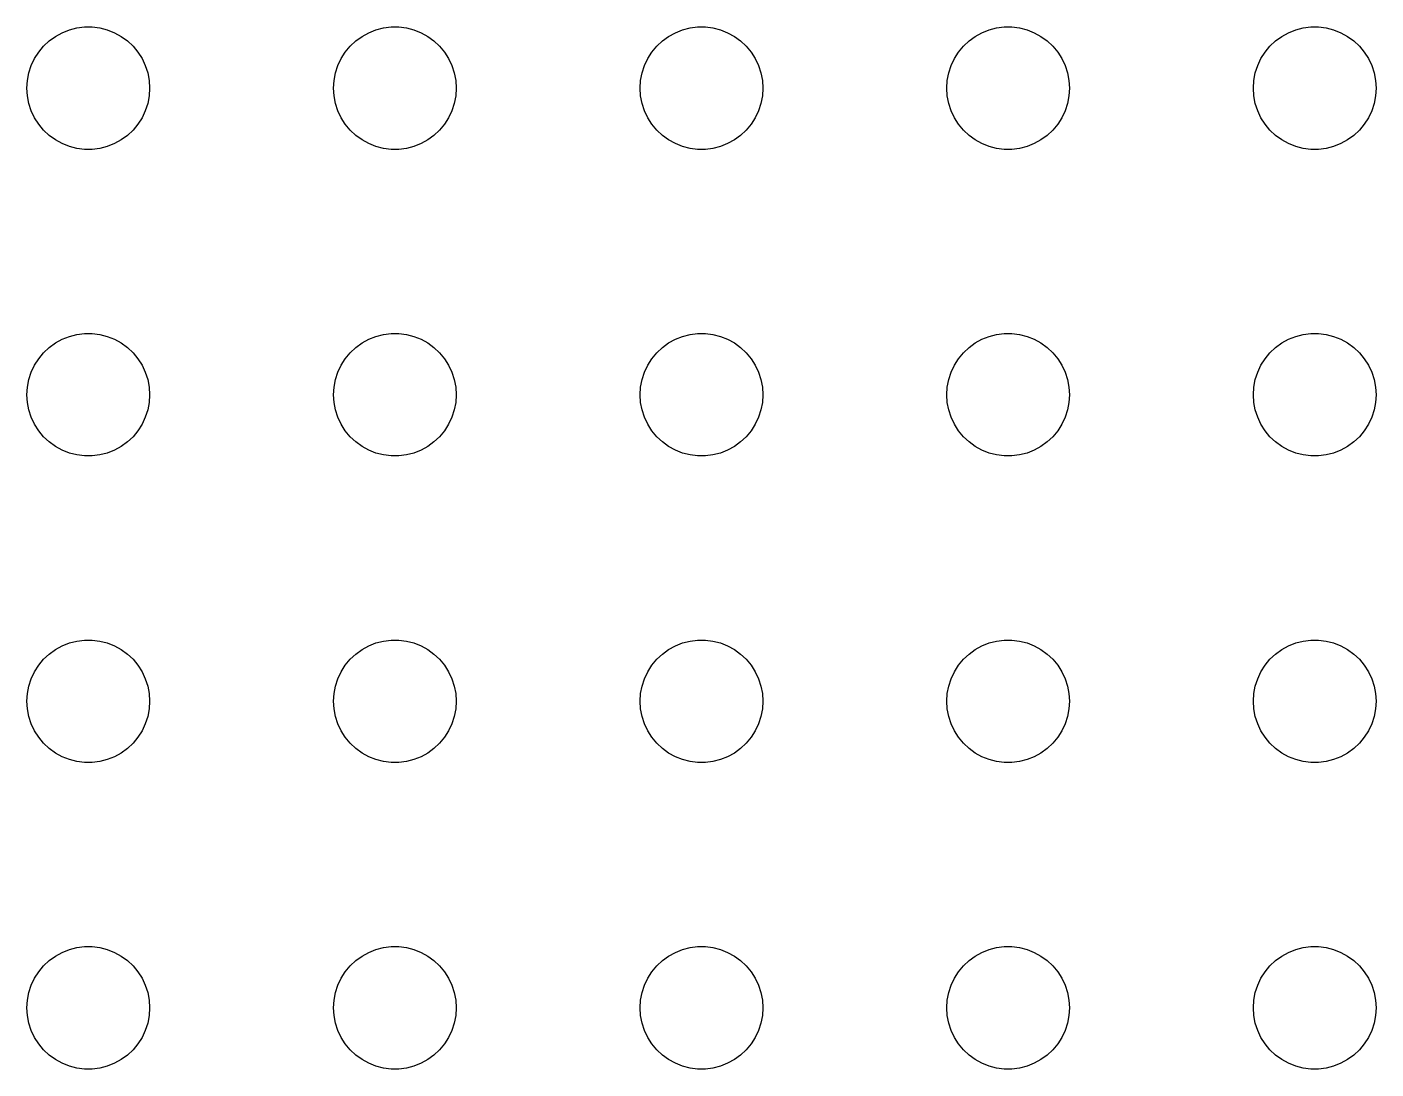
# Model space of a CAD drawing. Header units: metres. Extents: x -134 to 134, y 518 to 1078.
# Drawn here: x -1.5 to 31.5, y 910.5 to 936 of the extents above; entities that cross this region are included whole.
import ezdxf

# ---------------------------------------------------------------- set-up
doc = ezdxf.new("R2010")
doc.units = ezdxf.units.M

msp = doc.modelspace()

# ---------------------------------------------------------------- linework, layer by layer
for p, q in [((-0.63866, 935.857), (-0.46352, 935.927)), ((-0.46352, 935.927), (-0.28107, 935.973)), ((-0.28107, 935.973), (-0.09418, 935.997)), ((-0.09418, 935.997), (0.09418, 935.997)), ((0.09418, 935.997), (0.28107, 935.973)), ((0.28107, 935.973), (0.46352, 935.927)), ((0.46352, 935.927), (0.63866, 935.857)), ((6.86133, 935.857), (7.03647, 935.927)), ((7.03647, 935.927), (7.21892, 935.973)), ((7.21892, 935.973), (7.40581, 935.997)), ((7.40581, 935.997), (7.59418, 935.997)), ((7.59418, 935.997), (7.78107, 935.973)), ((7.78107, 935.973), (7.96352, 935.927)), ((7.96352, 935.927), (8.13866, 935.857)), ((14.3613, 935.857), (14.5365, 935.927)), ((14.5365, 935.927), (14.7189, 935.973)), ((14.7189, 935.973), (14.9058, 935.997)), ((14.9058, 935.997), (15.0942, 935.997)), ((15.0942, 935.997), (15.2811, 935.973)), ((15.2811, 935.973), (15.4635, 935.927)), ((15.4635, 935.927), (15.6387, 935.857)), ((21.8613, 935.857), (22.0365, 935.927)), ((22.0365, 935.927), (22.2189, 935.973)), ((22.2189, 935.973), (22.4058, 935.997)), ((22.4058, 935.997), (22.5942, 935.997)), ((22.5942, 935.997), (22.7811, 935.973)), ((22.7811, 935.973), (22.9635, 935.927)), ((22.9635, 935.927), (23.1387, 935.857)), ((29.3613, 935.857), (29.5365, 935.927)), ((29.5365, 935.927), (29.7189, 935.973)), ((29.7189, 935.973), (29.9058, 935.997)), ((29.9058, 935.997), (30.0942, 935.997)), ((30.0942, 935.997), (30.2811, 935.973)), ((30.2811, 935.973), (30.4635, 935.927)), ((30.4635, 935.927), (30.6387, 935.857)), ((-1.09344, 935.527), (-0.95613, 935.656)), ((-0.95613, 935.656), (-0.80373, 935.766)), ((-0.80373, 935.766), (-0.63866, 935.857)), ((0.63866, 935.857), (0.80373, 935.766)), ((0.80373, 935.766), (0.95613, 935.656)), ((0.95613, 935.656), (1.09344, 935.527)), ((6.40654, 935.527), (6.54385, 935.656)), ((6.54385, 935.656), (6.69626, 935.766)), ((6.69626, 935.766), (6.86133, 935.857)), ((8.13866, 935.857), (8.30373, 935.766)), ((8.30373, 935.766), (8.45613, 935.656)), ((8.45613, 935.656), (8.59344, 935.527)), ((13.9065, 935.527), (14.0439, 935.656)), ((14.0439, 935.656), (14.1963, 935.766)), ((14.1963, 935.766), (14.3613, 935.857)), ((15.6387, 935.857), (15.8037, 935.766)), ((15.8037, 935.766), (15.9561, 935.656)), ((15.9561, 935.656), (16.0934, 935.527)), ((21.4065, 935.527), (21.5439, 935.656)), ((21.5439, 935.656), (21.6963, 935.766)), ((21.6963, 935.766), (21.8613, 935.857)), ((23.1387, 935.857), (23.3037, 935.766)), ((23.3037, 935.766), (23.4561, 935.656)), ((23.4561, 935.656), (23.5934, 935.527)), ((28.9065, 935.527), (29.0439, 935.656)), ((29.0439, 935.656), (29.1963, 935.766)), ((29.1963, 935.766), (29.3613, 935.857)), ((30.6387, 935.857), (30.8037, 935.766)), ((30.8037, 935.766), (30.9561, 935.656)), ((30.9561, 935.656), (31.0934, 935.527)), ((-1.39465, 935.052), (-1.31445, 935.223)), ((-1.31445, 935.223), (-1.21352, 935.382)), ((-1.21352, 935.382), (-1.09344, 935.527)), ((1.09344, 935.527), (1.21352, 935.382)), ((1.21352, 935.382), (1.31445, 935.223)), ((1.31445, 935.223), (1.39465, 935.052)), ((6.10533, 935.052), (6.18553, 935.223)), ((6.18553, 935.223), (6.28647, 935.382)), ((6.28647, 935.382), (6.40654, 935.527)), ((8.59344, 935.527), (8.71352, 935.382)), ((8.71352, 935.382), (8.81445, 935.223)), ((8.81445, 935.223), (8.89465, 935.052)), ((13.6053, 935.052), (13.6855, 935.223)), ((13.6855, 935.223), (13.7865, 935.382)), ((13.7865, 935.382), (13.9065, 935.527)), ((16.0934, 935.527), (16.2135, 935.382)), ((16.2135, 935.382), (16.3145, 935.223)), ((16.3145, 935.223), (16.3947, 935.052)), ((21.1053, 935.052), (21.1855, 935.223)), ((21.1855, 935.223), (21.2865, 935.382)), ((21.2865, 935.382), (21.4065, 935.527)), ((23.5934, 935.527), (23.7135, 935.382)), ((23.7135, 935.382), (23.8145, 935.223)), ((23.8145, 935.223), (23.8947, 935.052)), ((28.6053, 935.052), (28.6855, 935.223)), ((28.6855, 935.223), (28.7865, 935.382)), ((28.7865, 935.382), (28.9065, 935.527)), ((31.0934, 935.527), (31.2135, 935.382)), ((31.2135, 935.382), (31.3145, 935.223)), ((31.3145, 935.223), (31.3947, 935.052)), ((-1.45287, 934.873), (-1.39465, 935.052)), ((1.39465, 935.052), (1.45287, 934.873)), ((6.04712, 934.873), (6.10533, 935.052)), ((8.89465, 935.052), (8.95287, 934.873)), ((13.5471, 934.873), (13.6053, 935.052)), ((16.3947, 935.052), (16.4529, 934.873)), ((21.0471, 934.873), (21.1053, 935.052)), ((23.8947, 935.052), (23.9529, 934.873)), ((28.5471, 934.873), (28.6053, 935.052)), ((31.3947, 935.052), (31.4529, 934.873)), ((-1.5, 934.5), (-1.48816, 934.688)), ((-1.48816, 934.688), (-1.45287, 934.873)), ((1.45287, 934.873), (1.48816, 934.688)), ((1.48816, 934.688), (1.5, 934.5)), ((6, 934.5), (6.01183, 934.688)), ((6.01183, 934.688), (6.04712, 934.873)), ((8.95287, 934.873), (8.98816, 934.688)), ((8.98816, 934.688), (9, 934.5)), ((13.5, 934.5), (13.5118, 934.688)), ((13.5118, 934.688), (13.5471, 934.873)), ((16.4529, 934.873), (16.4882, 934.688)), ((16.4882, 934.688), (16.5, 934.5)), ((21, 934.5), (21.0118, 934.688)), ((21.0118, 934.688), (21.0471, 934.873)), ((23.9529, 934.873), (23.9882, 934.688)), ((23.9882, 934.688), (24, 934.5)), ((28.5, 934.5), (28.5118, 934.688)), ((28.5118, 934.688), (28.5471, 934.873)), ((31.4529, 934.873), (31.4882, 934.688)), ((31.4882, 934.688), (31.5, 934.5)), ((-1.48816, 934.312), (-1.5, 934.5)), ((-1.45287, 934.127), (-1.48816, 934.312)), ((1.48816, 934.312), (1.45287, 934.127)), ((1.5, 934.5), (1.48816, 934.312)), ((6.01183, 934.312), (6, 934.5)), ((6.04712, 934.127), (6.01183, 934.312)), ((8.98816, 934.312), (8.95287, 934.127)), ((9, 934.5), (8.98816, 934.312)), ((13.5118, 934.312), (13.5, 934.5)), ((13.5471, 934.127), (13.5118, 934.312)), ((16.4882, 934.312), (16.4529, 934.127)), ((16.5, 934.5), (16.4882, 934.312)), ((21.0118, 934.312), (21, 934.5)), ((21.0471, 934.127), (21.0118, 934.312)), ((23.9882, 934.312), (23.9529, 934.127)), ((24, 934.5), (23.9882, 934.312)), ((28.5118, 934.312), (28.5, 934.5)), ((28.5471, 934.127), (28.5118, 934.312)), ((31.4882, 934.312), (31.4529, 934.127)), ((31.5, 934.5), (31.4882, 934.312)), ((-1.39465, 933.948), (-1.45287, 934.127)), ((-1.31445, 933.777), (-1.39465, 933.948)), ((1.39465, 933.948), (1.31445, 933.777)), ((1.45287, 934.127), (1.39465, 933.948)), ((6.10533, 933.948), (6.04712, 934.127)), ((6.18553, 933.777), (6.10533, 933.948)), ((8.89465, 933.948), (8.81445, 933.777)), ((8.95287, 934.127), (8.89465, 933.948)), ((13.6053, 933.948), (13.5471, 934.127)), ((13.6855, 933.777), (13.6053, 933.948)), ((16.3947, 933.948), (16.3145, 933.777)), ((16.4529, 934.127), (16.3947, 933.948)), ((21.1053, 933.948), (21.0471, 934.127)), ((21.1855, 933.777), (21.1053, 933.948)), ((23.8947, 933.948), (23.8145, 933.777)), ((23.9529, 934.127), (23.8947, 933.948)), ((28.6053, 933.948), (28.5471, 934.127)), ((28.6855, 933.777), (28.6053, 933.948)), ((31.3947, 933.948), (31.3145, 933.777)), ((31.4529, 934.127), (31.3947, 933.948)), ((-1.21352, 933.618), (-1.31445, 933.777)), ((-1.09344, 933.473), (-1.21352, 933.618)), ((1.21352, 933.618), (1.09344, 933.473)), ((1.31445, 933.777), (1.21352, 933.618)), ((6.28647, 933.618), (6.18553, 933.777)), ((6.40654, 933.473), (6.28647, 933.618)), ((8.71352, 933.618), (8.59344, 933.473)), ((8.81445, 933.777), (8.71352, 933.618)), ((13.7865, 933.618), (13.6855, 933.777)), ((13.9065, 933.473), (13.7865, 933.618)), ((16.2135, 933.618), (16.0934, 933.473)), ((16.3145, 933.777), (16.2135, 933.618)), ((21.2865, 933.618), (21.1855, 933.777)), ((21.4065, 933.473), (21.2865, 933.618)), ((23.7135, 933.618), (23.5934, 933.473)), ((23.8145, 933.777), (23.7135, 933.618)), ((28.7865, 933.618), (28.6855, 933.777)), ((28.9065, 933.473), (28.7865, 933.618)), ((31.2135, 933.618), (31.0934, 933.473)), ((31.3145, 933.777), (31.2135, 933.618)), ((-0.95613, 933.344), (-1.09344, 933.473)), ((-0.80373, 933.234), (-0.95613, 933.344)), ((0.95613, 933.344), (0.80373, 933.234)), ((1.09344, 933.473), (0.95613, 933.344)), ((6.54385, 933.344), (6.40654, 933.473)), ((6.69626, 933.234), (6.54385, 933.344)), ((8.45613, 933.344), (8.30373, 933.234)), ((8.59344, 933.473), (8.45613, 933.344)), ((14.0439, 933.344), (13.9065, 933.473)), ((14.1963, 933.234), (14.0439, 933.344)), ((15.9561, 933.344), (15.8037, 933.234)), ((16.0934, 933.473), (15.9561, 933.344)), ((21.5439, 933.344), (21.4065, 933.473)), ((21.6963, 933.234), (21.5439, 933.344)), ((23.4561, 933.344), (23.3037, 933.234)), ((23.5934, 933.473), (23.4561, 933.344)), ((29.0439, 933.344), (28.9065, 933.473)), ((29.1963, 933.234), (29.0439, 933.344)), ((30.9561, 933.344), (30.8037, 933.234)), ((31.0934, 933.473), (30.9561, 933.344)), ((-0.63866, 933.143), (-0.80373, 933.234)), ((-0.46352, 933.073), (-0.63866, 933.143)), ((-0.28107, 933.027), (-0.46352, 933.073)), ((-0.09418, 933.003), (-0.28107, 933.027)), ((0.09418, 933.003), (-0.09418, 933.003)), ((0.28107, 933.027), (0.09418, 933.003)), ((0.46352, 933.073), (0.28107, 933.027)), ((0.63866, 933.143), (0.46352, 933.073)), ((0.80373, 933.234), (0.63866, 933.143)), ((6.86133, 933.143), (6.69626, 933.234)), ((7.03647, 933.073), (6.86133, 933.143)), ((7.21892, 933.027), (7.03647, 933.073)), ((7.40581, 933.003), (7.21892, 933.027)), ((7.59418, 933.003), (7.40581, 933.003)), ((7.78107, 933.027), (7.59418, 933.003)), ((7.96352, 933.073), (7.78107, 933.027)), ((8.13866, 933.143), (7.96352, 933.073)), ((8.30373, 933.234), (8.13866, 933.143)), ((14.3613, 933.143), (14.1963, 933.234)), ((14.5365, 933.073), (14.3613, 933.143)), ((14.7189, 933.027), (14.5365, 933.073)), ((14.9058, 933.003), (14.7189, 933.027)), ((15.0942, 933.003), (14.9058, 933.003)), ((15.2811, 933.027), (15.0942, 933.003)), ((15.4635, 933.073), (15.2811, 933.027)), ((15.6387, 933.143), (15.4635, 933.073)), ((15.8037, 933.234), (15.6387, 933.143)), ((21.8613, 933.143), (21.6963, 933.234)), ((22.0365, 933.073), (21.8613, 933.143)), ((22.2189, 933.027), (22.0365, 933.073)), ((22.4058, 933.003), (22.2189, 933.027)), ((22.5942, 933.003), (22.4058, 933.003)), ((22.7811, 933.027), (22.5942, 933.003)), ((22.9635, 933.073), (22.7811, 933.027)), ((23.1387, 933.143), (22.9635, 933.073)), ((23.3037, 933.234), (23.1387, 933.143)), ((29.3613, 933.143), (29.1963, 933.234)), ((29.5365, 933.073), (29.3613, 933.143)), ((29.7189, 933.027), (29.5365, 933.073)), ((29.9058, 933.003), (29.7189, 933.027)), ((30.0942, 933.003), (29.9058, 933.003)), ((30.2811, 933.027), (30.0942, 933.003)), ((30.4635, 933.073), (30.2811, 933.027)), ((30.6387, 933.143), (30.4635, 933.073)), ((30.8037, 933.234), (30.6387, 933.143)), ((-0.80373, 928.266), (-0.63866, 928.357)), ((-0.63866, 928.357), (-0.46352, 928.427)), ((-0.46352, 928.427), (-0.28107, 928.473)), ((-0.28107, 928.473), (-0.09418, 928.497)), ((-0.09418, 928.497), (0.09418, 928.497)), ((0.09418, 928.497), (0.28107, 928.473)), ((0.28107, 928.473), (0.46352, 928.427)), ((0.46352, 928.427), (0.63866, 928.357)), ((0.63866, 928.357), (0.80373, 928.266)), ((6.69626, 928.266), (6.86133, 928.357)), ((6.86133, 928.357), (7.03647, 928.427)), ((7.03647, 928.427), (7.21892, 928.473)), ((7.21892, 928.473), (7.40581, 928.497)), ((7.40581, 928.497), (7.59418, 928.497)), ((7.59418, 928.497), (7.78107, 928.473)), ((7.78107, 928.473), (7.96352, 928.427)), ((7.96352, 928.427), (8.13866, 928.357)), ((8.13866, 928.357), (8.30373, 928.266)), ((14.1963, 928.266), (14.3613, 928.357)), ((14.3613, 928.357), (14.5365, 928.427)), ((14.5365, 928.427), (14.7189, 928.473)), ((14.7189, 928.473), (14.9058, 928.497)), ((14.9058, 928.497), (15.0942, 928.497)), ((15.0942, 928.497), (15.2811, 928.473)), ((15.2811, 928.473), (15.4635, 928.427)), ((15.4635, 928.427), (15.6387, 928.357)), ((15.6387, 928.357), (15.8037, 928.266)), ((21.6963, 928.266), (21.8613, 928.357)), ((21.8613, 928.357), (22.0365, 928.427)), ((22.0365, 928.427), (22.2189, 928.473)), ((22.2189, 928.473), (22.4058, 928.497)), ((22.4058, 928.497), (22.5942, 928.497)), ((22.5942, 928.497), (22.7811, 928.473)), ((22.7811, 928.473), (22.9635, 928.427)), ((22.9635, 928.427), (23.1387, 928.357)), ((23.1387, 928.357), (23.3037, 928.266)), ((29.1963, 928.266), (29.3613, 928.357)), ((29.3613, 928.357), (29.5365, 928.427)), ((29.5365, 928.427), (29.7189, 928.473)), ((29.7189, 928.473), (29.9058, 928.497)), ((29.9058, 928.497), (30.0942, 928.497)), ((30.0942, 928.497), (30.2811, 928.473)), ((30.2811, 928.473), (30.4635, 928.427)), ((30.4635, 928.427), (30.6387, 928.357)), ((30.6387, 928.357), (30.8037, 928.266)), ((-1.21352, 927.882), (-1.09344, 928.027)), ((-1.09344, 928.027), (-0.95613, 928.156)), ((-0.95613, 928.156), (-0.80373, 928.266)), ((0.80373, 928.266), (0.95613, 928.156)), ((0.95613, 928.156), (1.09344, 928.027)), ((1.09344, 928.027), (1.21352, 927.882)), ((6.28647, 927.882), (6.40654, 928.027)), ((6.40654, 928.027), (6.54385, 928.156)), ((6.54385, 928.156), (6.69626, 928.266)), ((8.30373, 928.266), (8.45613, 928.156)), ((8.45613, 928.156), (8.59344, 928.027)), ((8.59344, 928.027), (8.71352, 927.882)), ((13.7865, 927.882), (13.9065, 928.027)), ((13.9065, 928.027), (14.0439, 928.156)), ((14.0439, 928.156), (14.1963, 928.266)), ((15.8037, 928.266), (15.9561, 928.156)), ((15.9561, 928.156), (16.0934, 928.027)), ((16.0934, 928.027), (16.2135, 927.882)), ((21.2865, 927.882), (21.4065, 928.027)), ((21.4065, 928.027), (21.5439, 928.156)), ((21.5439, 928.156), (21.6963, 928.266)), ((23.3037, 928.266), (23.4561, 928.156)), ((23.4561, 928.156), (23.5934, 928.027)), ((23.5934, 928.027), (23.7135, 927.882)), ((28.7865, 927.882), (28.9065, 928.027)), ((28.9065, 928.027), (29.0439, 928.156)), ((29.0439, 928.156), (29.1963, 928.266)), ((30.8037, 928.266), (30.9561, 928.156)), ((30.9561, 928.156), (31.0934, 928.027)), ((31.0934, 928.027), (31.2135, 927.882)), ((-1.39465, 927.552), (-1.31445, 927.723)), ((-1.31445, 927.723), (-1.21352, 927.882)), ((1.21352, 927.882), (1.31445, 927.723)), ((1.31445, 927.723), (1.39465, 927.552)), ((6.10533, 927.552), (6.18553, 927.723)), ((6.18553, 927.723), (6.28647, 927.882)), ((8.71352, 927.882), (8.81445, 927.723)), ((8.81445, 927.723), (8.89465, 927.552)), ((13.6053, 927.552), (13.6855, 927.723)), ((13.6855, 927.723), (13.7865, 927.882)), ((16.2135, 927.882), (16.3145, 927.723)), ((16.3145, 927.723), (16.3947, 927.552)), ((21.1053, 927.552), (21.1855, 927.723)), ((21.1855, 927.723), (21.2865, 927.882)), ((23.7135, 927.882), (23.8145, 927.723)), ((23.8145, 927.723), (23.8947, 927.552)), ((28.6053, 927.552), (28.6855, 927.723)), ((28.6855, 927.723), (28.7865, 927.882)), ((31.2135, 927.882), (31.3145, 927.723)), ((31.3145, 927.723), (31.3947, 927.552)), ((-1.48816, 927.188), (-1.45287, 927.373)), ((-1.45287, 927.373), (-1.39465, 927.552)), ((1.39465, 927.552), (1.45287, 927.373)), ((1.45287, 927.373), (1.48816, 927.188)), ((6.01183, 927.188), (6.04712, 927.373)), ((6.04712, 927.373), (6.10533, 927.552)), ((8.89465, 927.552), (8.95287, 927.373)), ((8.95287, 927.373), (8.98816, 927.188)), ((13.5118, 927.188), (13.5471, 927.373)), ((13.5471, 927.373), (13.6053, 927.552)), ((16.3947, 927.552), (16.4529, 927.373)), ((16.4529, 927.373), (16.4882, 927.188)), ((21.0118, 927.188), (21.0471, 927.373)), ((21.0471, 927.373), (21.1053, 927.552)), ((23.8947, 927.552), (23.9529, 927.373)), ((23.9529, 927.373), (23.9882, 927.188)), ((28.5118, 927.188), (28.5471, 927.373)), ((28.5471, 927.373), (28.6053, 927.552)), ((31.3947, 927.552), (31.4529, 927.373)), ((31.4529, 927.373), (31.4882, 927.188)), ((-1.5, 927), (-1.48816, 927.188)), ((-1.48816, 926.812), (-1.5, 927)), ((1.48816, 927.188), (1.5, 927)), ((1.5, 927), (1.48816, 926.812)), ((6, 927), (6.01183, 927.188)), ((6.01183, 926.812), (6, 927)), ((8.98816, 927.188), (9, 927)), ((9, 927), (8.98816, 926.812)), ((13.5, 927), (13.5118, 927.188)), ((13.5118, 926.812), (13.5, 927)), ((16.4882, 927.188), (16.5, 927)), ((16.5, 927), (16.4882, 926.812)), ((21, 927), (21.0118, 927.188)), ((21.0118, 926.812), (21, 927)), ((23.9882, 927.188), (24, 927)), ((24, 927), (23.9882, 926.812)), ((28.5, 927), (28.5118, 927.188)), ((28.5118, 926.812), (28.5, 927)), ((31.4882, 927.188), (31.5, 927)), ((31.5, 927), (31.4882, 926.812)), ((-1.45287, 926.627), (-1.48816, 926.812)), ((1.48816, 926.812), (1.45287, 926.627)), ((6.04712, 926.627), (6.01183, 926.812)), ((8.98816, 926.812), (8.95287, 926.627)), ((13.5471, 926.627), (13.5118, 926.812)), ((16.4882, 926.812), (16.4529, 926.627)), ((21.0471, 926.627), (21.0118, 926.812)), ((23.9882, 926.812), (23.9529, 926.627)), ((28.5471, 926.627), (28.5118, 926.812)), ((31.4882, 926.812), (31.4529, 926.627)), ((-1.39465, 926.448), (-1.45287, 926.627)), ((-1.31445, 926.277), (-1.39465, 926.448)), ((1.39465, 926.448), (1.31445, 926.277)), ((1.45287, 926.627), (1.39465, 926.448)), ((6.10533, 926.448), (6.04712, 926.627)), ((6.18553, 926.277), (6.10533, 926.448)), ((8.89465, 926.448), (8.81445, 926.277)), ((8.95287, 926.627), (8.89465, 926.448)), ((13.6053, 926.448), (13.5471, 926.627)), ((13.6855, 926.277), (13.6053, 926.448)), ((16.3947, 926.448), (16.3145, 926.277)), ((16.4529, 926.627), (16.3947, 926.448)), ((21.1053, 926.448), (21.0471, 926.627)), ((21.1855, 926.277), (21.1053, 926.448)), ((23.8947, 926.448), (23.8145, 926.277)), ((23.9529, 926.627), (23.8947, 926.448)), ((28.6053, 926.448), (28.5471, 926.627)), ((28.6855, 926.277), (28.6053, 926.448)), ((31.3947, 926.448), (31.3145, 926.277)), ((31.4529, 926.627), (31.3947, 926.448)), ((-1.21352, 926.118), (-1.31445, 926.277)), ((-1.09344, 925.973), (-1.21352, 926.118)), ((1.21352, 926.118), (1.09344, 925.973)), ((1.31445, 926.277), (1.21352, 926.118)), ((6.28647, 926.118), (6.18553, 926.277)), ((6.40654, 925.973), (6.28647, 926.118)), ((8.71352, 926.118), (8.59344, 925.973)), ((8.81445, 926.277), (8.71352, 926.118)), ((13.7865, 926.118), (13.6855, 926.277)), ((13.9065, 925.973), (13.7865, 926.118)), ((16.2135, 926.118), (16.0934, 925.973)), ((16.3145, 926.277), (16.2135, 926.118)), ((21.2865, 926.118), (21.1855, 926.277)), ((21.4065, 925.973), (21.2865, 926.118)), ((23.7135, 926.118), (23.5934, 925.973)), ((23.8145, 926.277), (23.7135, 926.118)), ((28.7865, 926.118), (28.6855, 926.277)), ((28.9065, 925.973), (28.7865, 926.118)), ((31.2135, 926.118), (31.0934, 925.973)), ((31.3145, 926.277), (31.2135, 926.118)), ((-0.95613, 925.844), (-1.09344, 925.973)), ((-0.80373, 925.734), (-0.95613, 925.844)), ((-0.63866, 925.643), (-0.80373, 925.734)), ((0.80373, 925.734), (0.63866, 925.643)), ((0.95613, 925.844), (0.80373, 925.734)), ((1.09344, 925.973), (0.95613, 925.844)), ((6.54385, 925.844), (6.40654, 925.973)), ((6.69626, 925.734), (6.54385, 925.844)), ((6.86133, 925.643), (6.69626, 925.734)), ((8.30373, 925.734), (8.13866, 925.643)), ((8.45613, 925.844), (8.30373, 925.734)), ((8.59344, 925.973), (8.45613, 925.844)), ((14.0439, 925.844), (13.9065, 925.973)), ((14.1963, 925.734), (14.0439, 925.844)), ((14.3613, 925.643), (14.1963, 925.734)), ((15.8037, 925.734), (15.6387, 925.643)), ((15.9561, 925.844), (15.8037, 925.734)), ((16.0934, 925.973), (15.9561, 925.844)), ((21.5439, 925.844), (21.4065, 925.973)), ((21.6963, 925.734), (21.5439, 925.844)), ((21.8613, 925.643), (21.6963, 925.734)), ((23.3037, 925.734), (23.1387, 925.643)), ((23.4561, 925.844), (23.3037, 925.734)), ((23.5934, 925.973), (23.4561, 925.844)), ((29.0439, 925.844), (28.9065, 925.973)), ((29.1963, 925.734), (29.0439, 925.844)), ((29.3613, 925.643), (29.1963, 925.734)), ((30.8037, 925.734), (30.6387, 925.643)), ((30.9561, 925.844), (30.8037, 925.734)), ((31.0934, 925.973), (30.9561, 925.844)), ((-0.46352, 925.573), (-0.63866, 925.643)), ((-0.28107, 925.527), (-0.46352, 925.573)), ((-0.09418, 925.503), (-0.28107, 925.527)), ((0.09418, 925.503), (-0.09418, 925.503)), ((0.28107, 925.527), (0.09418, 925.503)), ((0.46352, 925.573), (0.28107, 925.527)), ((0.63866, 925.643), (0.46352, 925.573)), ((7.03647, 925.573), (6.86133, 925.643)), ((7.21892, 925.527), (7.03647, 925.573)), ((7.40581, 925.503), (7.21892, 925.527)), ((7.59418, 925.503), (7.40581, 925.503)), ((7.78107, 925.527), (7.59418, 925.503)), ((7.96352, 925.573), (7.78107, 925.527)), ((8.13866, 925.643), (7.96352, 925.573)), ((14.5365, 925.573), (14.3613, 925.643)), ((14.7189, 925.527), (14.5365, 925.573)), ((14.9058, 925.503), (14.7189, 925.527)), ((15.0942, 925.503), (14.9058, 925.503)), ((15.2811, 925.527), (15.0942, 925.503)), ((15.4635, 925.573), (15.2811, 925.527)), ((15.6387, 925.643), (15.4635, 925.573)), ((22.0365, 925.573), (21.8613, 925.643)), ((22.2189, 925.527), (22.0365, 925.573)), ((22.4058, 925.503), (22.2189, 925.527)), ((22.5942, 925.503), (22.4058, 925.503)), ((22.7811, 925.527), (22.5942, 925.503)), ((22.9635, 925.573), (22.7811, 925.527)), ((23.1387, 925.643), (22.9635, 925.573)), ((29.5365, 925.573), (29.3613, 925.643)), ((29.7189, 925.527), (29.5365, 925.573)), ((29.9058, 925.503), (29.7189, 925.527)), ((30.0942, 925.503), (29.9058, 925.503)), ((30.2811, 925.527), (30.0942, 925.503)), ((30.4635, 925.573), (30.2811, 925.527)), ((30.6387, 925.643), (30.4635, 925.573)), ((-0.95613, 920.656), (-0.80373, 920.766)), ((-0.80373, 920.766), (-0.63866, 920.857)), ((-0.63866, 920.857), (-0.46352, 920.927)), ((-0.46352, 920.927), (-0.28107, 920.973)), ((-0.28107, 920.973), (-0.09418, 920.997)), ((-0.09418, 920.997), (0.09418, 920.997)), ((0.09418, 920.997), (0.28107, 920.973)), ((0.28107, 920.973), (0.46352, 920.927)), ((0.46352, 920.927), (0.63866, 920.857)), ((0.63866, 920.857), (0.80373, 920.766)), ((0.80373, 920.766), (0.95613, 920.656)), ((6.54385, 920.656), (6.69626, 920.766)), ((6.69626, 920.766), (6.86133, 920.857)), ((6.86133, 920.857), (7.03647, 920.927)), ((7.03647, 920.927), (7.21892, 920.973)), ((7.21892, 920.973), (7.40581, 920.997)), ((7.40581, 920.997), (7.59418, 920.997)), ((7.59418, 920.997), (7.78107, 920.973)), ((7.78107, 920.973), (7.96352, 920.927)), ((7.96352, 920.927), (8.13866, 920.857)), ((8.13866, 920.857), (8.30373, 920.766)), ((8.30373, 920.766), (8.45613, 920.656)), ((14.0439, 920.656), (14.1963, 920.766)), ((14.1963, 920.766), (14.3613, 920.857)), ((14.3613, 920.857), (14.5365, 920.927)), ((14.5365, 920.927), (14.7189, 920.973)), ((14.7189, 920.973), (14.9058, 920.997)), ((14.9058, 920.997), (15.0942, 920.997)), ((15.0942, 920.997), (15.2811, 920.973)), ((15.2811, 920.973), (15.4635, 920.927)), ((15.4635, 920.927), (15.6387, 920.857)), ((15.6387, 920.857), (15.8037, 920.766)), ((15.8037, 920.766), (15.9561, 920.656)), ((21.5439, 920.656), (21.6963, 920.766)), ((21.6963, 920.766), (21.8613, 920.857)), ((21.8613, 920.857), (22.0365, 920.927)), ((22.0365, 920.927), (22.2189, 920.973)), ((22.2189, 920.973), (22.4058, 920.997)), ((22.4058, 920.997), (22.5942, 920.997)), ((22.5942, 920.997), (22.7811, 920.973)), ((22.7811, 920.973), (22.9635, 920.927)), ((22.9635, 920.927), (23.1387, 920.857)), ((23.1387, 920.857), (23.3037, 920.766)), ((23.3037, 920.766), (23.4561, 920.656)), ((29.0439, 920.656), (29.1963, 920.766)), ((29.1963, 920.766), (29.3613, 920.857)), ((29.3613, 920.857), (29.5365, 920.927)), ((29.5365, 920.927), (29.7189, 920.973)), ((29.7189, 920.973), (29.9058, 920.997)), ((29.9058, 920.997), (30.0942, 920.997)), ((30.0942, 920.997), (30.2811, 920.973)), ((30.2811, 920.973), (30.4635, 920.927)), ((30.4635, 920.927), (30.6387, 920.857)), ((30.6387, 920.857), (30.8037, 920.766)), ((30.8037, 920.766), (30.9561, 920.656)), ((-1.31445, 920.223), (-1.21352, 920.382)), ((-1.21352, 920.382), (-1.09344, 920.527)), ((-1.09344, 920.527), (-0.95613, 920.656)), ((0.95613, 920.656), (1.09344, 920.527)), ((1.09344, 920.527), (1.21352, 920.382)), ((1.21352, 920.382), (1.31445, 920.223)), ((6.18553, 920.223), (6.28647, 920.382)), ((6.28647, 920.382), (6.40654, 920.527)), ((6.40654, 920.527), (6.54385, 920.656)), ((8.45613, 920.656), (8.59344, 920.527)), ((8.59344, 920.527), (8.71352, 920.382)), ((8.71352, 920.382), (8.81445, 920.223)), ((13.6855, 920.223), (13.7865, 920.382)), ((13.7865, 920.382), (13.9065, 920.527)), ((13.9065, 920.527), (14.0439, 920.656)), ((15.9561, 920.656), (16.0934, 920.527)), ((16.0934, 920.527), (16.2135, 920.382)), ((16.2135, 920.382), (16.3145, 920.223)), ((21.1855, 920.223), (21.2865, 920.382)), ((21.2865, 920.382), (21.4065, 920.527)), ((21.4065, 920.527), (21.5439, 920.656)), ((23.4561, 920.656), (23.5934, 920.527)), ((23.5934, 920.527), (23.7135, 920.382)), ((23.7135, 920.382), (23.8145, 920.223)), ((28.6855, 920.223), (28.7865, 920.382)), ((28.7865, 920.382), (28.9065, 920.527)), ((28.9065, 920.527), (29.0439, 920.656)), ((30.9561, 920.656), (31.0934, 920.527)), ((31.0934, 920.527), (31.2135, 920.382)), ((31.2135, 920.382), (31.3145, 920.223)), ((-1.45287, 919.873), (-1.39465, 920.052)), ((-1.39465, 920.052), (-1.31445, 920.223)), ((1.31445, 920.223), (1.39465, 920.052)), ((1.39465, 920.052), (1.45287, 919.873)), ((6.04712, 919.873), (6.10533, 920.052)), ((6.10533, 920.052), (6.18553, 920.223)), ((8.81445, 920.223), (8.89465, 920.052)), ((8.89465, 920.052), (8.95287, 919.873)), ((13.5471, 919.873), (13.6053, 920.052)), ((13.6053, 920.052), (13.6855, 920.223)), ((16.3145, 920.223), (16.3947, 920.052)), ((16.3947, 920.052), (16.4529, 919.873)), ((21.0471, 919.873), (21.1053, 920.052)), ((21.1053, 920.052), (21.1855, 920.223)), ((23.8145, 920.223), (23.8947, 920.052)), ((23.8947, 920.052), (23.9529, 919.873)), ((28.5471, 919.873), (28.6053, 920.052)), ((28.6053, 920.052), (28.6855, 920.223)), ((31.3145, 920.223), (31.3947, 920.052)), ((31.3947, 920.052), (31.4529, 919.873)), ((-1.48816, 919.688), (-1.45287, 919.873)), ((1.45287, 919.873), (1.48816, 919.688)), ((6.01183, 919.688), (6.04712, 919.873)), ((8.95287, 919.873), (8.98816, 919.688)), ((13.5118, 919.688), (13.5471, 919.873)), ((16.4529, 919.873), (16.4882, 919.688)), ((21.0118, 919.688), (21.0471, 919.873)), ((23.9529, 919.873), (23.9882, 919.688)), ((28.5118, 919.688), (28.5471, 919.873)), ((31.4529, 919.873), (31.4882, 919.688)), ((-1.5, 919.5), (-1.48816, 919.688)), ((-1.48816, 919.312), (-1.5, 919.5)), ((1.48816, 919.688), (1.5, 919.5)), ((1.5, 919.5), (1.48816, 919.312)), ((6, 919.5), (6.01183, 919.688)), ((6.01183, 919.312), (6, 919.5)), ((8.98816, 919.688), (9, 919.5)), ((9, 919.5), (8.98816, 919.312)), ((13.5, 919.5), (13.5118, 919.688)), ((13.5118, 919.312), (13.5, 919.5)), ((16.4882, 919.688), (16.5, 919.5)), ((16.5, 919.5), (16.4882, 919.312)), ((21, 919.5), (21.0118, 919.688)), ((21.0118, 919.312), (21, 919.5)), ((23.9882, 919.688), (24, 919.5)), ((24, 919.5), (23.9882, 919.312)), ((28.5, 919.5), (28.5118, 919.688)), ((28.5118, 919.312), (28.5, 919.5)), ((31.4882, 919.688), (31.5, 919.5)), ((31.5, 919.5), (31.4882, 919.312)), ((-1.45287, 919.127), (-1.48816, 919.312)), ((-1.39465, 918.948), (-1.45287, 919.127)), ((1.45287, 919.127), (1.39465, 918.948)), ((1.48816, 919.312), (1.45287, 919.127)), ((6.04712, 919.127), (6.01183, 919.312)), ((6.10533, 918.948), (6.04712, 919.127)), ((8.95287, 919.127), (8.89465, 918.948)), ((8.98816, 919.312), (8.95287, 919.127)), ((13.5471, 919.127), (13.5118, 919.312)), ((13.6053, 918.948), (13.5471, 919.127)), ((16.4529, 919.127), (16.3947, 918.948)), ((16.4882, 919.312), (16.4529, 919.127)), ((21.0471, 919.127), (21.0118, 919.312)), ((21.1053, 918.948), (21.0471, 919.127)), ((23.9529, 919.127), (23.8947, 918.948)), ((23.9882, 919.312), (23.9529, 919.127)), ((28.5471, 919.127), (28.5118, 919.312)), ((28.6053, 918.948), (28.5471, 919.127)), ((31.4529, 919.127), (31.3947, 918.948)), ((31.4882, 919.312), (31.4529, 919.127)), ((-1.31445, 918.777), (-1.39465, 918.948)), ((-1.21352, 918.618), (-1.31445, 918.777)), ((1.31445, 918.777), (1.21352, 918.618)), ((1.39465, 918.948), (1.31445, 918.777)), ((6.18553, 918.777), (6.10533, 918.948)), ((6.28647, 918.618), (6.18553, 918.777)), ((8.81445, 918.777), (8.71352, 918.618)), ((8.89465, 918.948), (8.81445, 918.777)), ((13.6855, 918.777), (13.6053, 918.948)), ((13.7865, 918.618), (13.6855, 918.777)), ((16.3145, 918.777), (16.2135, 918.618)), ((16.3947, 918.948), (16.3145, 918.777)), ((21.1855, 918.777), (21.1053, 918.948)), ((21.2865, 918.618), (21.1855, 918.777)), ((23.8145, 918.777), (23.7135, 918.618)), ((23.8947, 918.948), (23.8145, 918.777)), ((28.6855, 918.777), (28.6053, 918.948)), ((28.7865, 918.618), (28.6855, 918.777)), ((31.3145, 918.777), (31.2135, 918.618)), ((31.3947, 918.948), (31.3145, 918.777)), ((-1.09344, 918.473), (-1.21352, 918.618)), ((-0.95613, 918.344), (-1.09344, 918.473)), ((1.09344, 918.473), (0.95613, 918.344)), ((1.21352, 918.618), (1.09344, 918.473)), ((6.40654, 918.473), (6.28647, 918.618)), ((6.54385, 918.344), (6.40654, 918.473)), ((8.59344, 918.473), (8.45613, 918.344)), ((8.71352, 918.618), (8.59344, 918.473)), ((13.9065, 918.473), (13.7865, 918.618)), ((14.0439, 918.344), (13.9065, 918.473)), ((16.0934, 918.473), (15.9561, 918.344)), ((16.2135, 918.618), (16.0934, 918.473)), ((21.4065, 918.473), (21.2865, 918.618)), ((21.5439, 918.344), (21.4065, 918.473)), ((23.5934, 918.473), (23.4561, 918.344)), ((23.7135, 918.618), (23.5934, 918.473)), ((28.9065, 918.473), (28.7865, 918.618)), ((29.0439, 918.344), (28.9065, 918.473)), ((31.0934, 918.473), (30.9561, 918.344)), ((31.2135, 918.618), (31.0934, 918.473)), ((-0.80373, 918.234), (-0.95613, 918.344)), ((-0.63866, 918.143), (-0.80373, 918.234)), ((-0.46352, 918.073), (-0.63866, 918.143)), ((-0.28107, 918.027), (-0.46352, 918.073)), ((0.46352, 918.073), (0.28107, 918.027)), ((0.63866, 918.143), (0.46352, 918.073)), ((0.80373, 918.234), (0.63866, 918.143)), ((0.95613, 918.344), (0.80373, 918.234)), ((6.69626, 918.234), (6.54385, 918.344)), ((6.86133, 918.143), (6.69626, 918.234)), ((7.03647, 918.073), (6.86133, 918.143)), ((7.21892, 918.027), (7.03647, 918.073)), ((7.96352, 918.073), (7.78107, 918.027)), ((8.13866, 918.143), (7.96352, 918.073)), ((8.30373, 918.234), (8.13866, 918.143)), ((8.45613, 918.344), (8.30373, 918.234)), ((14.1963, 918.234), (14.0439, 918.344)), ((14.3613, 918.143), (14.1963, 918.234)), ((14.5365, 918.073), (14.3613, 918.143)), ((14.7189, 918.027), (14.5365, 918.073)), ((15.4635, 918.073), (15.2811, 918.027)), ((15.6387, 918.143), (15.4635, 918.073)), ((15.8037, 918.234), (15.6387, 918.143)), ((15.9561, 918.344), (15.8037, 918.234)), ((21.6963, 918.234), (21.5439, 918.344)), ((21.8613, 918.143), (21.6963, 918.234)), ((22.0365, 918.073), (21.8613, 918.143)), ((22.2189, 918.027), (22.0365, 918.073)), ((22.9635, 918.073), (22.7811, 918.027)), ((23.1387, 918.143), (22.9635, 918.073)), ((23.3037, 918.234), (23.1387, 918.143)), ((23.4561, 918.344), (23.3037, 918.234)), ((29.1963, 918.234), (29.0439, 918.344)), ((29.3613, 918.143), (29.1963, 918.234)), ((29.5365, 918.073), (29.3613, 918.143)), ((29.7189, 918.027), (29.5365, 918.073)), ((30.4635, 918.073), (30.2811, 918.027)), ((30.6387, 918.143), (30.4635, 918.073)), ((30.8037, 918.234), (30.6387, 918.143)), ((30.9561, 918.344), (30.8037, 918.234)), ((-0.09418, 918.003), (-0.28107, 918.027)), ((0.09418, 918.003), (-0.09418, 918.003)), ((0.28107, 918.027), (0.09418, 918.003)), ((7.40581, 918.003), (7.21892, 918.027)), ((7.59418, 918.003), (7.40581, 918.003)), ((7.78107, 918.027), (7.59418, 918.003)), ((14.9058, 918.003), (14.7189, 918.027)), ((15.0942, 918.003), (14.9058, 918.003)), ((15.2811, 918.027), (15.0942, 918.003)), ((22.4058, 918.003), (22.2189, 918.027)), ((22.5942, 918.003), (22.4058, 918.003)), ((22.7811, 918.027), (22.5942, 918.003)), ((29.9058, 918.003), (29.7189, 918.027)), ((30.0942, 918.003), (29.9058, 918.003)), ((30.2811, 918.027), (30.0942, 918.003)), ((-0.46352, 913.427), (-0.28107, 913.473)), ((-0.28107, 913.473), (-0.09418, 913.497)), ((-0.09418, 913.497), (0.09418, 913.497)), ((0.09418, 913.497), (0.28107, 913.473)), ((0.28107, 913.473), (0.46352, 913.427)), ((7.03647, 913.427), (7.21892, 913.473)), ((7.21892, 913.473), (7.40581, 913.497)), ((7.40581, 913.497), (7.59418, 913.497)), ((7.59418, 913.497), (7.78107, 913.473)), ((7.78107, 913.473), (7.96352, 913.427)), ((14.5365, 913.427), (14.7189, 913.473)), ((14.7189, 913.473), (14.9058, 913.497)), ((14.9058, 913.497), (15.0942, 913.497)), ((15.0942, 913.497), (15.2811, 913.473)), ((15.2811, 913.473), (15.4635, 913.427)), ((22.0365, 913.427), (22.2189, 913.473)), ((22.2189, 913.473), (22.4058, 913.497)), ((22.4058, 913.497), (22.5942, 913.497)), ((22.5942, 913.497), (22.7811, 913.473)), ((22.7811, 913.473), (22.9635, 913.427)), ((29.5365, 913.427), (29.7189, 913.473)), ((29.7189, 913.473), (29.9058, 913.497)), ((29.9058, 913.497), (30.0942, 913.497)), ((30.0942, 913.497), (30.2811, 913.473)), ((30.2811, 913.473), (30.4635, 913.427)), ((-1.09344, 913.027), (-0.95613, 913.156)), ((-0.95613, 913.156), (-0.80373, 913.266)), ((-0.80373, 913.266), (-0.63866, 913.357)), ((-0.63866, 913.357), (-0.46352, 913.427)), ((0.46352, 913.427), (0.63866, 913.357)), ((0.63866, 913.357), (0.80373, 913.266)), ((0.80373, 913.266), (0.95613, 913.156)), ((0.95613, 913.156), (1.09344, 913.027)), ((6.40654, 913.027), (6.54385, 913.156)), ((6.54385, 913.156), (6.69626, 913.266)), ((6.69626, 913.266), (6.86133, 913.357)), ((6.86133, 913.357), (7.03647, 913.427)), ((7.96352, 913.427), (8.13866, 913.357)), ((8.13866, 913.357), (8.30373, 913.266)), ((8.30373, 913.266), (8.45613, 913.156)), ((8.45613, 913.156), (8.59344, 913.027)), ((13.9065, 913.027), (14.0439, 913.156)), ((14.0439, 913.156), (14.1963, 913.266)), ((14.1963, 913.266), (14.3613, 913.357)), ((14.3613, 913.357), (14.5365, 913.427)), ((15.4635, 913.427), (15.6387, 913.357)), ((15.6387, 913.357), (15.8037, 913.266)), ((15.8037, 913.266), (15.9561, 913.156)), ((15.9561, 913.156), (16.0934, 913.027)), ((21.4065, 913.027), (21.5439, 913.156)), ((21.5439, 913.156), (21.6963, 913.266)), ((21.6963, 913.266), (21.8613, 913.357)), ((21.8613, 913.357), (22.0365, 913.427)), ((22.9635, 913.427), (23.1387, 913.357)), ((23.1387, 913.357), (23.3037, 913.266)), ((23.3037, 913.266), (23.4561, 913.156)), ((23.4561, 913.156), (23.5934, 913.027)), ((28.9065, 913.027), (29.0439, 913.156)), ((29.0439, 913.156), (29.1963, 913.266)), ((29.1963, 913.266), (29.3613, 913.357)), ((29.3613, 913.357), (29.5365, 913.427)), ((30.4635, 913.427), (30.6387, 913.357)), ((30.6387, 913.357), (30.8037, 913.266)), ((30.8037, 913.266), (30.9561, 913.156)), ((30.9561, 913.156), (31.0934, 913.027)), ((-1.31445, 912.723), (-1.21352, 912.882)), ((-1.21352, 912.882), (-1.09344, 913.027)), ((1.09344, 913.027), (1.21352, 912.882)), ((1.21352, 912.882), (1.31445, 912.723)), ((6.18553, 912.723), (6.28647, 912.882)), ((6.28647, 912.882), (6.40654, 913.027)), ((8.59344, 913.027), (8.71352, 912.882)), ((8.71352, 912.882), (8.81445, 912.723)), ((13.6855, 912.723), (13.7865, 912.882)), ((13.7865, 912.882), (13.9065, 913.027)), ((16.0934, 913.027), (16.2135, 912.882)), ((16.2135, 912.882), (16.3145, 912.723)), ((21.1855, 912.723), (21.2865, 912.882)), ((21.2865, 912.882), (21.4065, 913.027)), ((23.5934, 913.027), (23.7135, 912.882)), ((23.7135, 912.882), (23.8145, 912.723)), ((28.6855, 912.723), (28.7865, 912.882)), ((28.7865, 912.882), (28.9065, 913.027)), ((31.0934, 913.027), (31.2135, 912.882)), ((31.2135, 912.882), (31.3145, 912.723)), ((-1.45287, 912.373), (-1.39465, 912.552)), ((-1.39465, 912.552), (-1.31445, 912.723)), ((1.31445, 912.723), (1.39465, 912.552)), ((1.39465, 912.552), (1.45287, 912.373)), ((6.04712, 912.373), (6.10533, 912.552)), ((6.10533, 912.552), (6.18553, 912.723)), ((8.81445, 912.723), (8.89465, 912.552)), ((8.89465, 912.552), (8.95287, 912.373)), ((13.5471, 912.373), (13.6053, 912.552)), ((13.6053, 912.552), (13.6855, 912.723)), ((16.3145, 912.723), (16.3947, 912.552)), ((16.3947, 912.552), (16.4529, 912.373)), ((21.0471, 912.373), (21.1053, 912.552)), ((21.1053, 912.552), (21.1855, 912.723)), ((23.8145, 912.723), (23.8947, 912.552)), ((23.8947, 912.552), (23.9529, 912.373)), ((28.5471, 912.373), (28.6053, 912.552)), ((28.6053, 912.552), (28.6855, 912.723)), ((31.3145, 912.723), (31.3947, 912.552)), ((31.3947, 912.552), (31.4529, 912.373)), ((-1.5, 912), (-1.48816, 912.188)), ((-1.48816, 912.188), (-1.45287, 912.373)), ((1.45287, 912.373), (1.48816, 912.188)), ((1.48816, 912.188), (1.5, 912)), ((6, 912), (6.01183, 912.188)), ((6.01183, 912.188), (6.04712, 912.373)), ((8.95287, 912.373), (8.98816, 912.188)), ((8.98816, 912.188), (9, 912)), ((13.5, 912), (13.5118, 912.188)), ((13.5118, 912.188), (13.5471, 912.373)), ((16.4529, 912.373), (16.4882, 912.188)), ((16.4882, 912.188), (16.5, 912)), ((21, 912), (21.0118, 912.188)), ((21.0118, 912.188), (21.0471, 912.373)), ((23.9529, 912.373), (23.9882, 912.188)), ((23.9882, 912.188), (24, 912)), ((28.5, 912), (28.5118, 912.188)), ((28.5118, 912.188), (28.5471, 912.373)), ((31.4529, 912.373), (31.4882, 912.188)), ((31.4882, 912.188), (31.5, 912)), ((-1.48816, 911.812), (-1.5, 912)), ((-1.45287, 911.627), (-1.48816, 911.812)), ((1.48816, 911.812), (1.45287, 911.627)), ((1.5, 912), (1.48816, 911.812)), ((6.01183, 911.812), (6, 912)), ((6.04712, 911.627), (6.01183, 911.812)), ((8.98816, 911.812), (8.95287, 911.627)), ((9, 912), (8.98816, 911.812)), ((13.5118, 911.812), (13.5, 912)), ((13.5471, 911.627), (13.5118, 911.812)), ((16.4882, 911.812), (16.4529, 911.627)), ((16.5, 912), (16.4882, 911.812)), ((21.0118, 911.812), (21, 912)), ((21.0471, 911.627), (21.0118, 911.812)), ((23.9882, 911.812), (23.9529, 911.627)), ((24, 912), (23.9882, 911.812)), ((28.5118, 911.812), (28.5, 912)), ((28.5471, 911.627), (28.5118, 911.812)), ((31.4882, 911.812), (31.4529, 911.627)), ((31.5, 912), (31.4882, 911.812)), ((-1.39465, 911.448), (-1.45287, 911.627)), ((1.45287, 911.627), (1.39465, 911.448)), ((6.10533, 911.448), (6.04712, 911.627)), ((8.95287, 911.627), (8.89465, 911.448)), ((13.6053, 911.448), (13.5471, 911.627)), ((16.4529, 911.627), (16.3947, 911.448)), ((21.1053, 911.448), (21.0471, 911.627)), ((23.9529, 911.627), (23.8947, 911.448)), ((28.6053, 911.448), (28.5471, 911.627)), ((31.4529, 911.627), (31.3947, 911.448)), ((-1.31445, 911.277), (-1.39465, 911.448)), ((-1.21352, 911.118), (-1.31445, 911.277)), ((1.31445, 911.277), (1.21352, 911.118)), ((1.39465, 911.448), (1.31445, 911.277)), ((6.18553, 911.277), (6.10533, 911.448)), ((6.28647, 911.118), (6.18553, 911.277)), ((8.81445, 911.277), (8.71352, 911.118)), ((8.89465, 911.448), (8.81445, 911.277)), ((13.6855, 911.277), (13.6053, 911.448)), ((13.7865, 911.118), (13.6855, 911.277)), ((16.3145, 911.277), (16.2135, 911.118)), ((16.3947, 911.448), (16.3145, 911.277)), ((21.1855, 911.277), (21.1053, 911.448)), ((21.2865, 911.118), (21.1855, 911.277)), ((23.8145, 911.277), (23.7135, 911.118)), ((23.8947, 911.448), (23.8145, 911.277)), ((28.6855, 911.277), (28.6053, 911.448)), ((28.7865, 911.118), (28.6855, 911.277)), ((31.3145, 911.277), (31.2135, 911.118)), ((31.3947, 911.448), (31.3145, 911.277)), ((-1.09344, 910.973), (-1.21352, 911.118)), ((-0.95613, 910.844), (-1.09344, 910.973)), ((-0.80373, 910.734), (-0.95613, 910.844)), ((0.95613, 910.844), (0.80373, 910.734)), ((1.09344, 910.973), (0.95613, 910.844)), ((1.21352, 911.118), (1.09344, 910.973)), ((6.40654, 910.973), (6.28647, 911.118)), ((6.54385, 910.844), (6.40654, 910.973)), ((6.69626, 910.734), (6.54385, 910.844)), ((8.45613, 910.844), (8.30373, 910.734)), ((8.59344, 910.973), (8.45613, 910.844)), ((8.71352, 911.118), (8.59344, 910.973)), ((13.9065, 910.973), (13.7865, 911.118)), ((14.0439, 910.844), (13.9065, 910.973)), ((14.1963, 910.734), (14.0439, 910.844)), ((15.9561, 910.844), (15.8037, 910.734)), ((16.0934, 910.973), (15.9561, 910.844)), ((16.2135, 911.118), (16.0934, 910.973)), ((21.4065, 910.973), (21.2865, 911.118)), ((21.5439, 910.844), (21.4065, 910.973)), ((21.6963, 910.734), (21.5439, 910.844)), ((23.4561, 910.844), (23.3037, 910.734)), ((23.5934, 910.973), (23.4561, 910.844)), ((23.7135, 911.118), (23.5934, 910.973)), ((28.9065, 910.973), (28.7865, 911.118)), ((29.0439, 910.844), (28.9065, 910.973)), ((29.1963, 910.734), (29.0439, 910.844)), ((30.9561, 910.844), (30.8037, 910.734)), ((31.0934, 910.973), (30.9561, 910.844)), ((31.2135, 911.118), (31.0934, 910.973)), ((-0.63866, 910.643), (-0.80373, 910.734)), ((-0.46352, 910.573), (-0.63866, 910.643)), ((-0.28107, 910.527), (-0.46352, 910.573)), ((-0.09418, 910.503), (-0.28107, 910.527)), ((0.09418, 910.503), (-0.09418, 910.503)), ((0.28107, 910.527), (0.09418, 910.503)), ((0.46352, 910.573), (0.28107, 910.527)), ((0.63866, 910.643), (0.46352, 910.573)), ((0.80373, 910.734), (0.63866, 910.643)), ((6.86133, 910.643), (6.69626, 910.734)), ((7.03647, 910.573), (6.86133, 910.643)), ((7.21892, 910.527), (7.03647, 910.573)), ((7.40581, 910.503), (7.21892, 910.527)), ((7.59418, 910.503), (7.40581, 910.503)), ((7.78107, 910.527), (7.59418, 910.503)), ((7.96352, 910.573), (7.78107, 910.527)), ((8.13866, 910.643), (7.96352, 910.573)), ((8.30373, 910.734), (8.13866, 910.643)), ((14.3613, 910.643), (14.1963, 910.734)), ((14.5365, 910.573), (14.3613, 910.643)), ((14.7189, 910.527), (14.5365, 910.573)), ((14.9058, 910.503), (14.7189, 910.527)), ((15.0942, 910.503), (14.9058, 910.503)), ((15.2811, 910.527), (15.0942, 910.503)), ((15.4635, 910.573), (15.2811, 910.527)), ((15.6387, 910.643), (15.4635, 910.573)), ((15.8037, 910.734), (15.6387, 910.643)), ((21.8613, 910.643), (21.6963, 910.734)), ((22.0365, 910.573), (21.8613, 910.643)), ((22.2189, 910.527), (22.0365, 910.573)), ((22.4058, 910.503), (22.2189, 910.527)), ((22.5942, 910.503), (22.4058, 910.503)), ((22.7811, 910.527), (22.5942, 910.503)), ((22.9635, 910.573), (22.7811, 910.527)), ((23.1387, 910.643), (22.9635, 910.573)), ((23.3037, 910.734), (23.1387, 910.643)), ((29.3613, 910.643), (29.1963, 910.734)), ((29.5365, 910.573), (29.3613, 910.643)), ((29.7189, 910.527), (29.5365, 910.573)), ((29.9058, 910.503), (29.7189, 910.527)), ((30.0942, 910.503), (29.9058, 910.503)), ((30.2811, 910.527), (30.0942, 910.503)), ((30.4635, 910.573), (30.2811, 910.527)), ((30.6387, 910.643), (30.4635, 910.573)), ((30.8037, 910.734), (30.6387, 910.643))]:
    msp.add_line(p, q)

doc.saveas('drawing.dxf')
